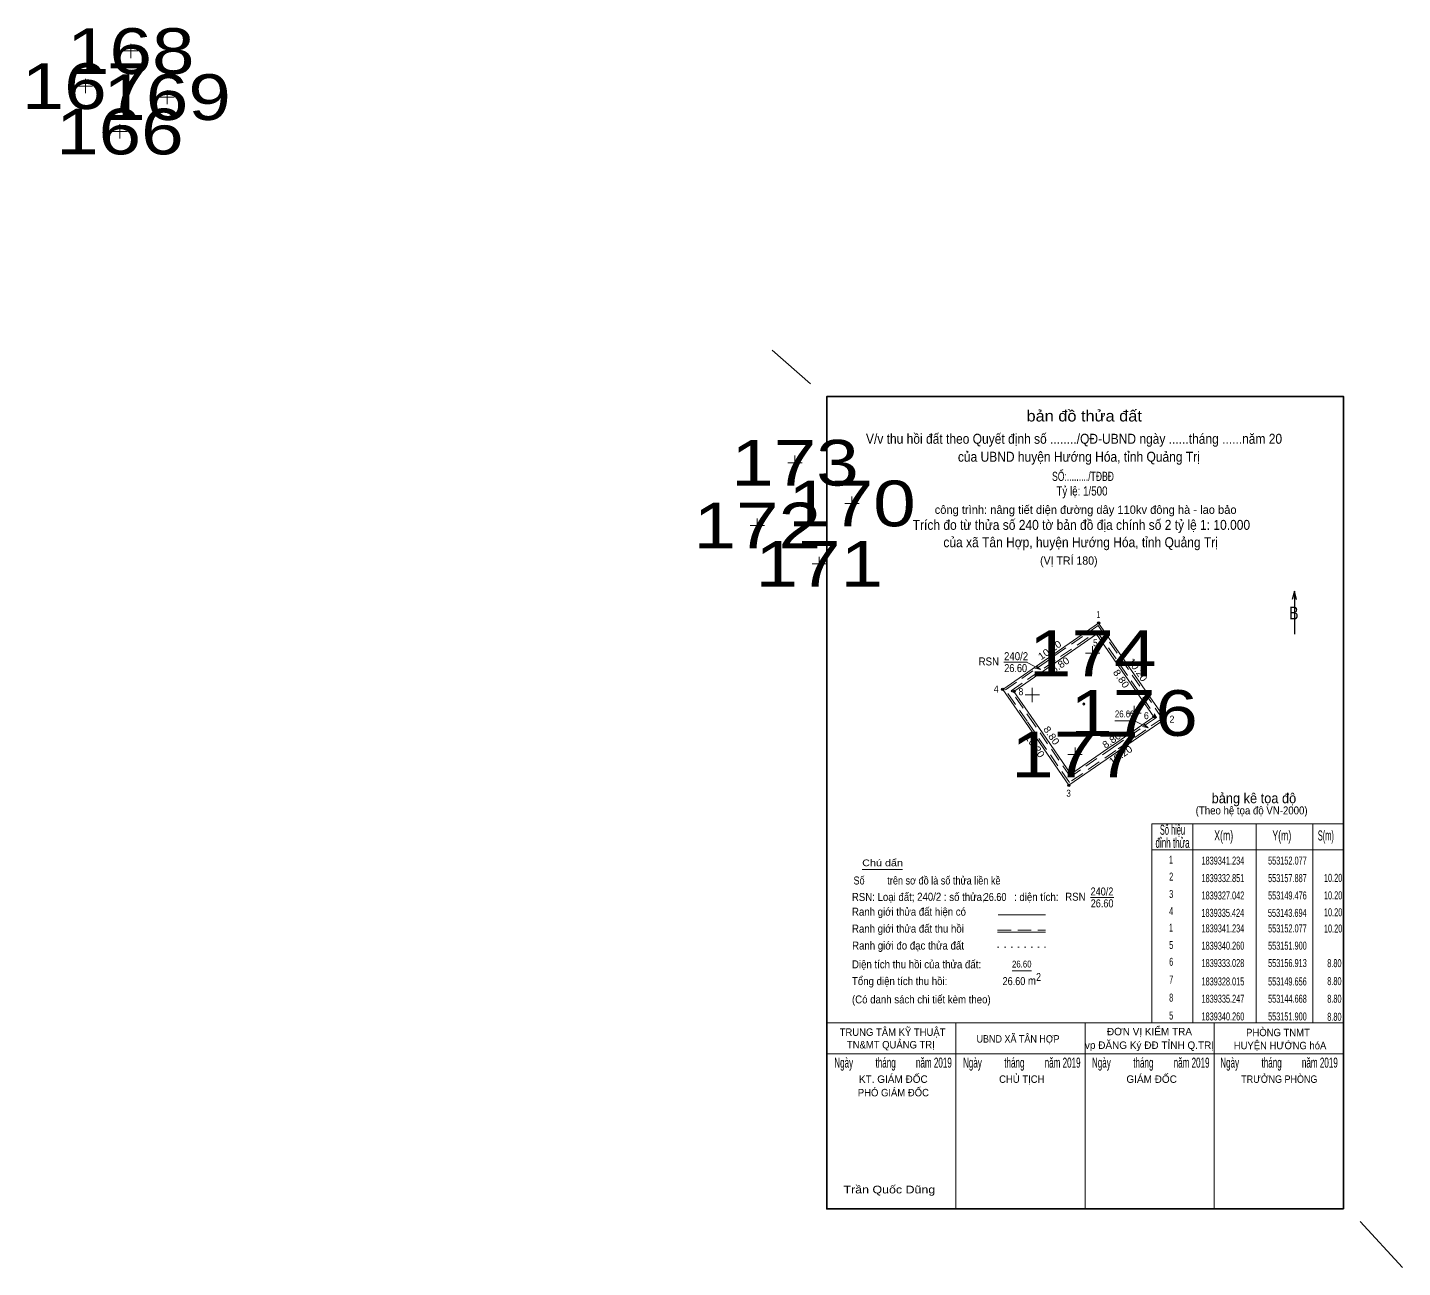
# Model space of a CAD drawing. Header units: metres. Extents: x 552002 to 555993, y 1839285 to 1841227.
# Drawn here: x 553058.4 to 553178.7, y 1839284.9 to 1839393.3 of the extents above; entities that cross this region are included whole.
import ezdxf
from ezdxf.enums import TextEntityAlignment as Align

# ---------------------------------------------------------------- set-up
doc = ezdxf.new("R2010")
doc.units = ezdxf.units.M
doc.header["$LTSCALE"] = 0.39
doc.header["$PDMODE"] = 32
doc.header["$PDSIZE"] = 0.195
doc.linetypes.add('DOTTED', pattern=[1.5, 0.3, -1.2])
doc.linetypes.add('MEDIUM_DASHED', pattern=[4.5, 3, -1.5])
for name, color, linetype, lineweight in [('1', 7, 'Continuous', 25), ('10', 7, 'Continuous', 13), ('11', 7, 'Continuous', 13), ('15', 7, 'Continuous', 13), ('3', 7, 'Continuous', 13), ('6', 7, 'Continuous', 13)]:
    doc.layers.add(name, color=color, linetype=linetype, lineweight=lineweight)
for name, color, linetype in [('12', 7, 'Continuous'), ('16', 7, 'Continuous'), ('63', 7, 'Continuous')]:
    doc.layers.add(name, color=color, linetype=linetype)

msp = doc.modelspace()

# ---------------------------------------------------------------- hatches: boundary and pattern name
at = {"layer": '1'}
for points in [[(553152.1767, 1839341.2343, 1), (553151.9767, 1839341.2343, 1)], [(553152.0001, 1839340.2603, 1), (553151.8001, 1839340.2603, 1)], [(553143.7937, 1839335.4236, 1), (553143.5937, 1839335.4236, 1)], [(553144.7678, 1839335.247, 1), (553144.5678, 1839335.247, 1)], [(553157.0134, 1839333.0279, 1), (553156.8134, 1839333.0279, 1)], [(553157.9875, 1839332.8513, 1), (553157.7875, 1839332.8513, 1)], [(553149.7555, 1839328.0154, 1), (553149.5555, 1839328.0154, 1)], [(553149.5757, 1839327.0419, 1), (553149.3757, 1839327.0419, 1)]]:
    msp.add_hatch(color=256, dxfattribs=at).paths.add_polyline_path(points)

# ---------------------------------------------------------------- linework, layer by layer
msp.add_line((553169.2, 1839344.03), (553169.2, 1839340.25), dxfattribs=at)
at = {"layer": '1', "lineweight": 13}
for p, q in [((553156.74, 1839323.66), (553173.51, 1839323.66)), ((553156.74, 1839323.66), (553156.74, 1839306.25)), ((553160.33, 1839323.66), (553160.33, 1839306.25)), ((553165.85, 1839323.66), (553165.85, 1839306.25)), ((553170.83, 1839323.66), (553170.83, 1839306.25)), ((553156.74, 1839321.38), (553173.51, 1839321.38))]:
    msp.add_line(p, q, dxfattribs=at)
at = {"layer": '1'}
msp.add_lwpolyline([(553169.39, 1839343.3), (553169.2, 1839344.03), (553169, 1839343.3)], dxfattribs=at)
for centre in [(553152.0767, 1839341.2343), (553151.9001, 1839340.2603), (553143.6937, 1839335.4236), (553144.6678, 1839335.247), (553156.9134, 1839333.0279), (553157.8875, 1839332.8513), (553149.6555, 1839328.0154), (553149.4757, 1839327.0419)]:
    msp.add_circle(centre, 0.1, dxfattribs=at)
at = {"layer": '10'}
for p, q in [((553143.3, 1839315.71), (553147.44, 1839315.71)), ((553143.25, 1839314.19), (553147.44, 1839314.19))]:
    msp.add_line(p, q, dxfattribs=at)
at = {"layer": '10', "linetype": 'MEDIUM_DASHED'}
msp.add_line((553143.25, 1839314.36), (553147.44, 1839314.36), dxfattribs=at)
at = {"layer": '10', "linetype": 'DOTTED'}
msp.add_line((553143.25, 1839312.88), (553147.44, 1839312.88), dxfattribs=at)
at = {"layer": '10'}
msp.add_lwpolyline([(553143.69, 1839335.42), (553152.08, 1839341.23), (553157.89, 1839332.85), (553153.7, 1839329.95), (553153.68, 1839329.93), (553149.48, 1839327.04), (553145.68, 1839332.56)], close=True, dxfattribs=at)
at = {"layer": '10', "linetype": 'MEDIUM_DASHED'}
for points in [[(553145.82, 1839332.65), (553143.93, 1839335.38), (553152.03, 1839341), (553157.65, 1839332.89), (553153.6, 1839330.09), (553153.58, 1839330.07), (553149.52, 1839327.28)], [(553144.43, 1839335.29), (553151.94, 1839340.5), (553157.15, 1839332.98), (553153.39, 1839330.38), (553153.38, 1839330.37), (553149.61, 1839327.78), (553146.48, 1839332.33), (553146.48, 1839332.33)]]:
    msp.add_lwpolyline(points, close=True, dxfattribs=at)
at = {"layer": '10'}
for points in [[(553147.17, 1839331.63), (553144.67, 1839335.25), (553148.28, 1839337.75), (553151.9, 1839340.26)], [(553151.9, 1839340.26), (553154.41, 1839336.64), (553156.91, 1839333.03), (553153.3, 1839330.52)], [(553153.28, 1839330.51), (553149.66, 1839328.02), (553147.16, 1839331.64)]]:
    msp.add_lwpolyline(points, dxfattribs=at)
msp.add_point((553150.79, 1839334.14), dxfattribs=at)
at = {"layer": '11'}
for p, q in [((553067.42, 1839390.64), (553067.42, 1839391.89)), ((553068.05, 1839391.27), (553066.8, 1839391.27)), ((553064.09, 1839388.19), (553062.84, 1839388.19)), ((553063.47, 1839387.57), (553063.47, 1839388.82)), ((553071.23, 1839387.23), (553069.98, 1839387.23)), ((553070.61, 1839386.61), (553070.61, 1839387.85)), ((553066.47, 1839383.6), (553066.47, 1839384.85)), ((553067.1, 1839384.22), (553065.85, 1839384.22)), ((553125.52, 1839354.62), (553125.52, 1839355.87)), ((553126.15, 1839355.25), (553124.9, 1839355.25)), ((553130.51, 1839351.06), (553130.51, 1839352.31)), ((553131.13, 1839351.69), (553129.88, 1839351.69)), ((553122.85, 1839349.76), (553121.6, 1839349.76)), ((553122.22, 1839349.13), (553122.22, 1839350.38)), ((553128.27, 1839346.4), (553127.02, 1839346.4)), ((553127.65, 1839345.77), (553127.65, 1839347.02)), ((553151.56, 1839337.95), (553151.56, 1839339.2)), ((553152.19, 1839338.58), (553150.94, 1839338.58)), ((553146.28, 1839334.32), (553146.28, 1839335.57)), ((553146.9, 1839334.94), (553145.65, 1839334.94)), ((553155.18, 1839332.73), (553155.18, 1839333.98)), ((553155.8, 1839333.36), (553154.56, 1839333.36)), ((553150.03, 1839329.1), (553150.03, 1839330.35)), ((553150.65, 1839329.73), (553149.4, 1839329.73))]:
    msp.add_line(p, q, dxfattribs=at)
at = {"layer": '15'}
for p, q in [((553153.49, 1839332.68), (553155.23, 1839332.68)), ((553144.51, 1839310.81), (553146.22, 1839310.81))]:
    msp.add_line(p, q, dxfattribs=at)
at = {"layer": '3'}
for p, q in [((553143.8, 1839337.8), (553145.83, 1839337.8)), ((553151.37, 1839317.21), (553153.4, 1839317.21))]:
    msp.add_line(p, q, dxfattribs=at)
at = {"layer": '6'}
for p, q in [((553126.87, 1839362.14), (553123.54, 1839365.11)), ((553147, 1839337.16), (553145.82, 1839337.79)), ((553156.41, 1839332.05), (553155.23, 1839332.68)), ((553131.39, 1839319.66), (553134.92, 1839319.66)), ((553131.39, 1839319.66), (553134.92, 1839319.66)), ((553128.3, 1839309.58), (553128.3, 1839289.98)), ((553128.3, 1839309.58), (553128.3, 1839289.98)), ((553128.3, 1839306.25), (553173.51, 1839306.25)), ((553139.6, 1839306.25), (553139.6, 1839289.98)), ((553150.9, 1839306.25), (553150.9, 1839289.98)), ((553162.2, 1839306.25), (553162.2, 1839289.98)), ((553173.51, 1839303.55), (553128.3, 1839303.55)), ((553173.51, 1839303.55), (553173.51, 1839289.98)), ((553174.95, 1839288.89), (553178.66, 1839284.86))]:
    msp.add_line(p, q, dxfattribs=at)
at = {"layer": '6', "lineweight": 35}
msp.add_lwpolyline([(553173.51, 1839289.98), (553128.3, 1839289.98), (553128.3, 1839361.03), (553173.51, 1839361.03)], close=True, dxfattribs=at)
at = {"layer": '6'}
for points in [[(553146.62, 1839337.5), (553147, 1839337.16), (553146.5, 1839337.28)], [(553156.03, 1839332.4), (553156.41, 1839332.05), (553155.91, 1839332.18)]]:
    msp.add_lwpolyline(points, dxfattribs=at)

# ---------------------------------------------------------------- texts
at = {"layer": '1'}
for s, height, width, p in [('bản đồ thửa đất', 0.9708, 1.1, (553150.82, 1839358.86)), ('(VỊ TRÍ 180)', 0.7265, 0.95, (553149.475, 1839346.33)), ('bảng kê tọa độ', 0.88, 0.95, (553165.665, 1839325.47)), ('(Theo hệ tọa độ VN-2000)', 0.6998, 0.9, (553165.465, 1839324.49)), ('Số hiệu ', 0.88, 0.55, (553158.63, 1839322.71)), ('X(m)', 0.88, 0.65, (553163.02, 1839322.21)), ('Y(m)', 0.88, 0.65, (553168.105, 1839322.21)), ('S(m)', 0.88, 0.55, (553171.955, 1839322.21)), ('đỉnh thửa', 0.88, 0.6, (553158.545, 1839321.57)), ('Chú dẩn', 0.5882, 1.2, (553133.185, 1839319.96)), ('TRUNG TÂM KỸ THUẬT', 0.6525, 0.95, (553134.06, 1839305.12)), ('UBND XÃ TÂN HỢP', 0.6525, 0.9, (553145.035, 1839304.53)), ('PHÒNG TNMT', 0.6525, 0.95, (553167.77, 1839305.09)), (' TN&MT QUẢNG TRỊ', 0.6525, 0.95, (553133.795, 1839304.02)), ('HUYỆN HƯỚNG hóA', 0.6525, 0.95, (553167.95, 1839303.95)), ('CHỦ TỊCH', 0.6525, 0.95, (553145.36, 1839301.01)), ('TRƯỞNG PHÒNG', 0.6525, 0.9, (553167.885, 1839301.01)), ('PHÓ GIÁM ĐỐC', 0.6525, 0.95, (553134.13, 1839299.83)), ('Trần Quốc Dũng', 0.6761, 1.2, (553133.78, 1839291.34))]:
    msp.add_text(s, height=height, dxfattribs=dict(at, width=width)).set_placement(p, align=Align.CENTER)
for s, height, p in [('công trình: nâng tiết diện đường dây 110kv đông hà - lao bảo', 0.7265, (553150.945, 1839350.78)), ('ĐƠN VỊ KIỂM TRA', 0.6525, (553156.53, 1839305.17)), ('vp ĐĂNG Ký ĐĐ TỈNH Q.TRỊ', 0.6525, (553156.53, 1839303.98)), ('KT. GIÁM ĐỐC', 0.6525, (553134.125, 1839301.01)), ('GIÁM ĐỐC', 0.6525, (553156.72, 1839301.01))]:
    msp.add_text(s, height=height, dxfattribs=at).set_placement(p, align=Align.CENTER)
for s, height, width, p in [('B', 1.125, 0.8, (553168.76, 1839341.54)), ('m', 0.6998, 0.9, (553145.9, 1839309.6)), ('2', 0.6998, 0.8, (553146.62, 1839309.92)), ('Ngày          tháng         năm 2019', 0.88, 0.6, (553128.96, 1839302.34)), ('Ngày          tháng         năm 2019', 0.88, 0.6, (553140.22, 1839302.34)), ('Ngày          tháng         năm 2019', 0.88, 0.6, (553151.5, 1839302.34)), ('Ngày          tháng         năm 2019', 0.88, 0.6, (553162.72, 1839302.34))]:
    msp.add_text(s, height=height, dxfattribs=dict(at, width=width)).set_placement(p)
at = {"layer": '12', "width": 1.25}
for s, p in [('168', (553067.425, 1839389.26)), ('167', (553063.465, 1839386.19)), ('169', (553070.605, 1839385.23)), ('166', (553066.475, 1839382.22)), ('173', (553125.525, 1839353.25)), ('170', (553130.505, 1839349.69)), ('172', (553122.225, 1839347.76)), ('171', (553127.645, 1839344.4)), ('174', (553151.565, 1839336.58)), ('176', (553155.185, 1839331.36)), ('177', (553150.025, 1839327.73))]:
    msp.add_text(s, height=4, dxfattribs=at).set_placement(p, align=Align.CENTER)
at = {"layer": '15', "width": 0.85}
for p in [(553154.36, 1839332.98), (553145.36, 1839311.1)]:
    msp.add_text('26.60', height=0.5999, dxfattribs=at).set_placement(p, align=Align.CENTER)
at = {"layer": '16'}
for s, height, width, p in [('RSN', 0.6998, 0.9, (553141.59, 1839337.52)), ('Số         trên sơ đồ là số thửa liền kề', 0.6998, 0.85, (553130.64, 1839318.36)), ('RSN: Loại đất;           : số thửa;           : diện tích:', 0.6998, 0.9, (553130.5, 1839316.92)), ('RSN', 0.6998, 0.9, (553149.16, 1839316.94)), ('Ranh giới thửa đất hiện có', 0.7, 0.9, (553130.51, 1839315.63)), ('Ranh giới thửa đất thu hồi', 0.7, 0.9, (553130.51, 1839314.15)), ('Ranh giới đo đạc thửa đất', 0.7, 0.9, (553130.52, 1839312.67)), ('Diện tích thu hồi của thửa đất:', 0.7, 0.9, (553130.51, 1839311.03)), ('Tổng diện tích thu hồi:', 0.7, 0.9, (553130.51, 1839309.56)), ('(Có danh sách chi tiết kèm theo)', 0.7, 0.9, (553130.51, 1839307.96))]:
    msp.add_text(s, height=height, dxfattribs=dict(at, width=width)).set_placement(p)
at = {"layer": '6'}
for s, width, p in [('SỐ:........./TĐBĐ', 0.7, (553150.715, 1839353.66)), ('Tỷ lệ: 1/500', 0.8, (553150.625, 1839352.38))]:
    msp.add_text(s, height=0.8, dxfattribs=dict(at, width=width)).set_placement(p, align=Align.CENTER)
for s, height, width, p in [('1', 0.6125, 0.75, (553151.88, 1839341.67)), ('240/2', 0.6997, 0.9, (553143.81, 1839337.98)), ('5', 0.6125, 0.9, (553151.59, 1839339.2)), ('4', 0.6125, 0.95, (553142.91, 1839335.15)), ('8', 0.6125, 0.9, (553145.08, 1839334.92)), ('6', 0.6125, 0.95, (553156.04, 1839332.82)), ('2', 0.6125, 0.95, (553158.28, 1839332.51)), ('7', 0.6125, 0.95, (553149.55, 1839328.41)), ('3', 0.6125, 0.85, (553149.26, 1839326.04)), ('1', 0.7, 0.5, (553158.25, 1839320.18)), ('1839341.234', 0.7, 0.6, (553161.08, 1839320.1)), ('553152.077', 0.7, 0.6, (553166.9, 1839320.1)), ('2', 0.7, 0.6, (553158.25, 1839318.7)), ('1839332.851', 0.7, 0.6, (553161.08, 1839318.57)), ('553157.887', 0.7, 0.6, (553166.9, 1839318.57)), ('10.20', 0.7, 0.6, (553171.79, 1839318.59)), ('240/2', 0.6998, 0.9, (553136.21, 1839316.94)), ('240/2', 0.6997, 0.85, (553151.38, 1839317.4)), ('3', 0.7, 0.55, (553158.25, 1839317.18)), ('1839327.042', 0.7, 0.6, (553161.08, 1839317.05)), ('553149.476', 0.7, 0.6, (553166.9, 1839317.05)), ('10.20', 0.7, 0.6, (553171.79, 1839317.06)), ('4', 0.7, 0.6, (553158.25, 1839315.68)), ('1839335.424', 0.7, 0.6, (553161.07, 1839315.53)), ('553143.694', 0.7, 0.6, (553166.89, 1839315.53)), ('10.20', 0.7, 0.6, (553171.79, 1839315.58)), ('1', 0.7, 0.5, (553158.25, 1839314.24)), ('1839341.234', 0.7, 0.6, (553161.08, 1839314.17)), ('553152.077', 0.7, 0.6, (553166.9, 1839314.17)), ('10.20', 0.7, 0.6, (553171.79, 1839314.16)), ('5', 0.7, 0.55, (553158.25, 1839312.72)), ('1839340.260', 0.7, 0.6, (553161.08, 1839312.66)), ('553151.900', 0.7, 0.6, (553166.9, 1839312.66)), ('6', 0.7, 0.6, (553158.25, 1839311.25)), ('1839333.028', 0.7, 0.6, (553161.08, 1839311.14)), ('553156.913', 0.7, 0.6, (553166.9, 1839311.14)), ('8.80', 0.7, 0.6, (553172.08, 1839311.13)), ('26.60', 0.6997, 0.85, (553143.68, 1839309.56)), ('7', 0.7, 0.55, (553158.25, 1839309.69)), ('1839328.015', 0.7, 0.6, (553161.08, 1839309.53)), ('553149.656', 0.7, 0.6, (553166.9, 1839309.53)), ('8.80', 0.7, 0.6, (553172.08, 1839309.56)), ('8', 0.7, 0.55, (553158.25, 1839308.12)), ('1839335.247', 0.7, 0.6, (553161.08, 1839308.02)), ('553144.668', 0.7, 0.6, (553166.9, 1839308.02)), ('8.80', 0.7, 0.6, (553172.08, 1839308.02)), ('5', 0.7, 0.55, (553158.25, 1839306.55)), ('1839340.260', 0.7, 0.6, (553161.08, 1839306.47)), ('553151.900', 0.7, 0.6, (553166.9, 1839306.47)), ('8.80', 0.7, 0.6, (553172.08, 1839306.44))]:
    msp.add_text(s, height=height, dxfattribs=dict(at, width=width)).set_placement(p)
at = {"layer": '6', "width": 0.85}
for p in [(553145.82, 1839336.94), (553144.02, 1839316.92), (553153.38, 1839316.36)]:
    msp.add_text('26.60', height=0.6997, dxfattribs=at).set_placement(p, align=Align.RIGHT)
at = {"layer": '63', "width": 0.9}
for s, p in [('V/v thu hồi đất theo Quyết định số ......../QĐ-UBND ngày ......tháng ......năm 20    ', (553150.515, 1839356.91)), ('     của UBND huyện Hướng Hóa, tỉnh Quảng Trị', (553149.625, 1839355.34)), ('Trích đo từ thửa số 240 tờ bản đồ địa chính số 2 tỷ lệ 1: 10.000', (553150.575, 1839349.38)), ('của xã Tân Hợp, huyện Hướng Hóa, tỉnh Quảng Trị', (553150.51, 1839347.86))]:
    msp.add_text(s, height=0.8719, dxfattribs=at).set_placement(p, align=Align.CENTER)
at = {"layer": '63', "width": 1.1}
for s, rotation, p in [('10.20', 34.728, (553147.9755, 1839338.6115)), ('8.80', 34.728, (553148.8805, 1839337.3072)), ('10.20', 304.728, (553155.2415, 1839336.9645)), ('8.80', 304.728, (553153.8037, 1839336.1845)), ('10.20', 304.728, (553146.2615, 1839330.3045)), ('8.80', 304.728, (553147.7072, 1839331.2195)), ('8.80', 34.728, (553153.3905, 1839330.7272)), ('10.20', 34.728, (553154.1855, 1839329.4215))]:
    msp.add_text(s, height=0.6125, rotation=rotation, dxfattribs=at).set_placement(p, align=Align.CENTER)

doc.saveas('drawing.dxf')
